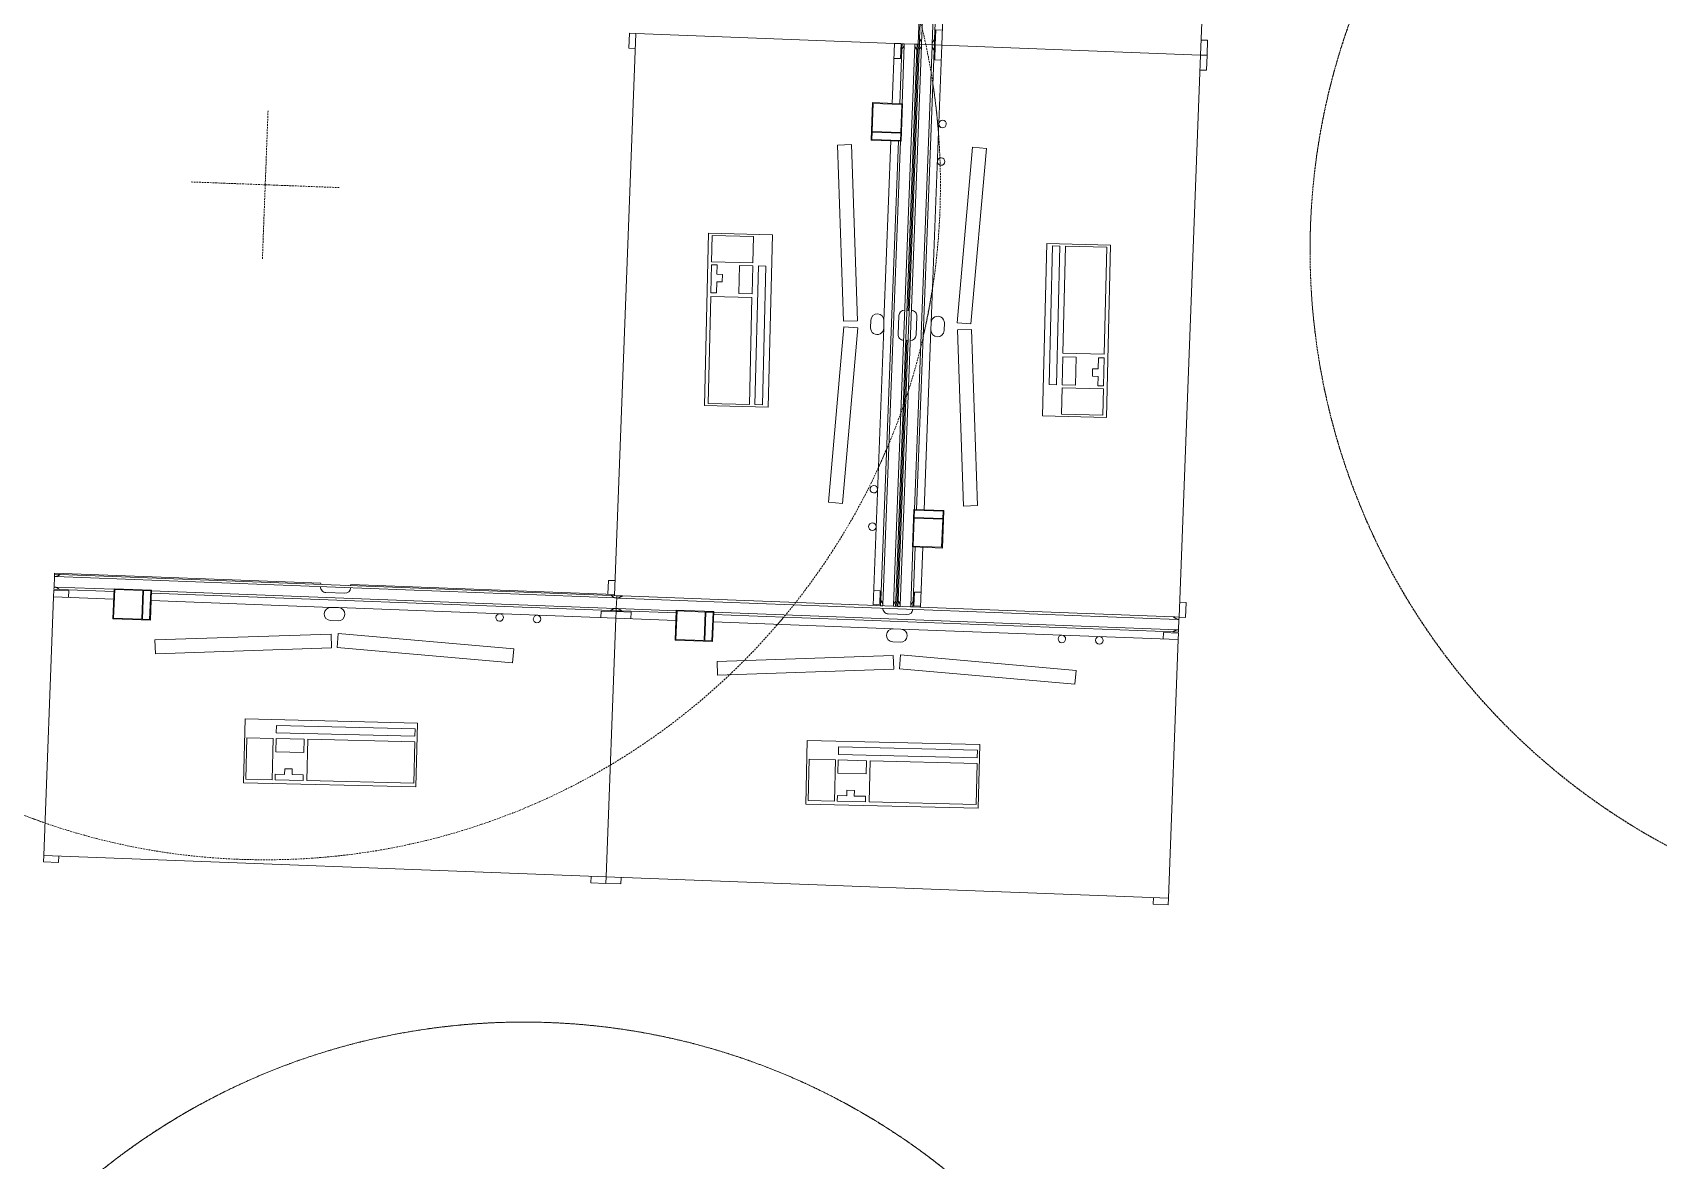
# Model space of a CAD drawing. Header units: millimetres. Extents: x 17567 to 83301, y -4294 to 56331.
# Drawn here: x 20109 to 24444, y 29140 to 32148 of the extents above; entities that cross this region are included whole.
import ezdxf

# ---------------------------------------------------------------- set-up
doc = ezdxf.new("R2010")
doc.units = ezdxf.units.MM
doc.header["$MEASUREMENT"] = 0
doc.linetypes.add('Hidden', pattern=[7.14375, 4.7625, -2.38125])
for name, color, linetype, lineweight in [('E-ELEC-EQPM', 71, 'Continuous', 13), ('E-ELEC-EQPM-HDLN', 91, 'Hidden', 13), ('I-FURN', 40, 'Continuous', 13), ('Q-SPCQ', 91, 'Continuous', 13)]:
    doc.layers.add(name, color=color, linetype=linetype, lineweight=lineweight)

# ---------------------------------------------------------------- blocks, each defined once
blk = doc.blocks.new('POWER_DATA_DROPPER - POWER_DATA_DROPPER-V159-GA PLAN - LEVEL 11')
at = {"layer": 'E-ELEC-EQPM-HDLN'}
for q in [(0, 200), (-200, 0), (0, -200), (200, 0)]:
    blk.add_line((0, 0), q, dxfattribs=at)
blk.add_circle((0, 0), 1800, dxfattribs=at)
for start, end in [(135.1493, 137.4157), (43.2008, 44.0795), (16.4307, 41.3263), (150.1574, 208.0486), (6.325, 10.5309), (349.4691, 353.675), (337.5098, 339.3436), (213.9997, 216.1947), (217.2175, 253.13), (321.4935, 322.2989)]:
    blk.add_arc((0, 0), 1800, start, end, dxfattribs=at)
blk = doc.blocks.new('POWER_DATA_DROPPER - POWER_DATA_DROPPER-V160-GA PLAN - LEVEL 11')
at = {"layer": 'E-ELEC-EQPM-HDLN'}
blk.add_circle((0, 0), 1800, dxfattribs=at)
blk.add_arc((0, 0), 1800, 37.426, 235.788, dxfattribs=at)
blk = doc.blocks.new('POWER_DATA_DROPPER - POWER_DATA_DROPPER-V162-GA PLAN - LEVEL 11')
at = {"layer": 'E-ELEC-EQPM-HDLN'}
blk.add_circle((0, 0), 1800, dxfattribs=at)
blk.add_arc((0, 0), 1800, 13.0126, 102.9841, dxfattribs=at)
blk = doc.blocks.new('Workstatio_3 - Workstatio_3-10224214-GA PLAN - LEVEL 11')
at = {"layer": 'I-FURN'}
for p, q in [((4.7, 3.1), (-705.3, 3.1)), ((-705.3, 0), (-705.3, 3.1)), ((-705.3, 0), (-705.3, -6)), ((-705.3, 0), (-690.3, 0)), ((-694.2, 0), (-690.3, 0)), ((-690.3, 0), (779.7, 0)), ((4.7, 3.1), (4.7, 0)), ((104.7, 3.1), (84.7, 3.1)), ((84.7, 0), (84.7, 3.1)), ((794.7, 3.1), (794.7, 0)), ((794.7, -6), (794.7, 0)), ((-705.3, -34), (-705.3, -6)), ((-702.3, -6), (-705.3, -6)), ((-705.3, -34), (-705.3, -40)), ((-705.3, -34), (-702.3, -34)), ((-690.3, -40), (-705.3, -40)), ((-665.3, -42.5), (-705.3, -42.5)), ((-702.3, -6), (791.7, -6)), ((-545.3, -34), (-702.3, -34)), ((-545.1, -40), (-690.3, -40)), ((-665.3, -42.5), (-665.3, -59.9)), ((-445.3, -32.5), (-545.3, -32.5)), ((-545.3, -32.5), (-545.3, -112.5)), ((-543.3, -34.5), (-468.3, -34.5)), ((-543.3, -110.5), (-543.3, -34.5)), ((-468.3, -34.5), (-468.3, -110.5)), ((-466.3, -110.5), (-466.3, -34.5)), ((-466.3, -34.5), (-447.3, -34.5)), ((-461, -34), (-462.5, -34)), ((-447.3, -34.5), (-447.3, -110.5)), ((779.7, -40), (-445.5, -40)), ((-445.3, -112.5), (-445.3, -32.5)), ((791.7, -34), (-445.3, -34)), ((69.7, -21), (19.7, -21)), ((794.7, -42.5), (754.7, -42.5)), ((754.7, -59.9), (754.7, -42.5)), ((779.7, 0), (783.6, 0)), ((779.7, 0), (794.7, 0)), ((794.7, -40), (779.7, -40)), ((794.7, -6), (791.7, -6)), ((791.7, -34), (794.7, -34)), ((794.7, -6), (794.7, -34)), ((794.7, -40), (794.7, -34)), ((794.7, -42.5), (794.7, -59.9)), ((-545.3, -60), (-705.3, -60)), ((-705.3, -60), (-705.3, -750)), ((34.7, -60), (-445.3, -60)), ((54.7, -60), (34.7, -60)), ((794.7, -60), (54.7, -60)), ((794.7, -750), (794.7, -60)), ((-545.3, -112.5), (-445.3, -112.5)), ((-468.3, -110.5), (-543.3, -110.5)), ((-447.3, -110.5), (-466.3, -110.5)), ((34.7, -95), (54.7, -95)), ((56.6, -129), (54.8, -166)), ((526, -152.3), (56.6, -129)), ((37.4, -131), (-431.3, -164.7)), ((-431.3, -164.7), (-428.6, -201.7)), ((-428.6, -201.7), (40.1, -168)), ((37.4, -131), (40.1, -168)), ((54.8, -166), (524.1, -189.4)), ((526, -152.3), (524.1, -189.4)), ((276.9, -359.7), (-183.1, -366.1)), ((-180.7, -536.1), (-183.1, -366.1)), ((276.9, -359.7), (279.2, -529.7)), ((-180.7, -536.1), (279.2, -529.7)), ((-705.3, -750), (794.7, -750)), ((-705.3, -767.5), (-705.3, -750.1)), ((-705.3, -767.5), (-665.3, -767.5)), ((-665.3, -750.1), (-665.3, -767.5)), ((754.7, -767.5), (754.7, -750.1)), ((754.7, -767.5), (794.7, -767.5)), ((794.7, -750.1), (794.7, -767.5))]:
    blk.add_line(p, q, dxfattribs=at)
at = {"layer": 'I-FURN', "flags": 128}
for points in [[(-702.3, -6), (-702.2, -6), (-702.1, -6), (-702, -6), (-701.9, -6), (-701.7, -6), (-701.6, -5.9), (-701.5, -5.9), (-701.2, -5.9), (-701.1, -5.8), (-700.9, -5.8), (-700.7, -5.7), (-700.5, -5.7), (-700.4, -5.6), (-700.1, -5.5), (-699.8, -5.4), (-699.7, -5.4), (-699.5, -5.3), (-699.2, -5.1), (-698.9, -5), (-698.4, -4.8), (-698.1, -4.7), (-698, -4.6), (-697.6, -4.4), (-697.4, -4.3), (-697, -4.1), (-696.6, -3.8), (-696.3, -3.7), (-695.8, -3.4), (-695.2, -3), (-694.8, -2.8), (-694, -2.3), (-693.4, -1.9), (-693, -1.7), (-692.1, -1.2), (-690.3, 0)], [(-690.3, -40), (-692.1, -38.8), (-693, -38.3), (-693.4, -38.1), (-694, -37.7), (-694.8, -37.2), (-695.2, -37), (-695.8, -36.6), (-696.3, -36.3), (-696.6, -36.2), (-697, -35.9), (-697.4, -35.7), (-697.6, -35.6), (-698, -35.4), (-698.1, -35.3), (-698.4, -35.2), (-698.8, -35), (-699, -34.9), (-699.3, -34.8), (-699.5, -34.7), (-699.6, -34.7), (-699.8, -34.6), (-700.1, -34.5), (-700.3, -34.4), (-700.4, -34.4), (-700.6, -34.3), (-700.9, -34.2), (-701.1, -34.2), (-701.2, -34.2), (-701.3, -34.1), (-701.5, -34.1), (-701.7, -34), (-701.8, -34), (-702, -34), (-702, -34), (-702.1, -34), (-702.3, -34)], [(779.7, 0), (781.5, -1.2), (782.4, -1.7), (782.8, -1.9), (783.4, -2.3), (784.2, -2.8), (784.6, -3), (785.2, -3.4), (785.7, -3.7), (786, -3.8), (786.4, -4.1), (786.8, -4.3), (787, -4.4), (787.4, -4.6), (787.5, -4.7), (787.8, -4.8), (788.2, -5), (788.4, -5.1), (788.7, -5.2), (788.9, -5.3), (789, -5.3), (789.2, -5.4), (789.5, -5.5), (789.7, -5.6), (789.8, -5.6), (790, -5.7), (790.3, -5.8), (790.5, -5.8), (790.6, -5.8), (790.7, -5.9), (790.9, -5.9), (791.1, -6), (791.2, -6), (791.4, -6), (791.4, -6), (791.6, -6), (791.7, -6)], [(791.7, -34), (791.6, -34), (791.5, -34), (791.4, -34), (791.3, -34), (791.1, -34), (791, -34.1), (790.9, -34.1), (790.6, -34.1), (790.5, -34.2), (790.3, -34.2), (790.1, -34.3), (789.9, -34.3), (789.8, -34.4), (789.5, -34.5), (789.2, -34.6), (789.1, -34.6), (788.9, -34.7), (788.6, -34.9), (788.3, -35), (787.8, -35.2), (787.5, -35.3), (787.4, -35.4), (787, -35.6), (786.8, -35.7), (786.4, -35.9), (786, -36.2), (785.7, -36.3), (785.2, -36.6), (784.6, -37), (784.2, -37.2), (783.4, -37.7), (782.8, -38.1), (782.4, -38.3), (781.5, -38.8), (779.7, -40)]]:
    blk.add_lwpolyline(points, dxfattribs=at)
at = {"layer": 'I-FURN'}
for centre, radius, start, end in [((19.7, -6), 15, 180, 270), ((69.7, -6), 15, 270, 0), ((34.7, -77.5), 17.5, 90, 270), ((54.7, -77.5), 17.5, 270, 90), ((484.7, -70), 10, 0, 180), ((484.7, -70), 10, 180, 360), ((584.7, -70), 10, 0, 180), ((584.7, -70), 10, 180, 360)]:
    blk.add_arc(centre, radius, start, end, dxfattribs=at)
at = {"layer": 'Q-SPCQ'}
for p, q in [((271, -375.1), (-99, -380.2)), ((-99, -380.2), (-98.7, -400.2)), ((271.3, -395.1), (271, -375.1)), ((-176.3, -416.3), (-106.3, -415.3)), ((-176.3, -416.3), (-174.8, -526.3)), ((-106.3, -415.3), (-104.8, -525.3)), ((-98.7, -400.2), (271.3, -395.1)), ((-23.5, -414.2), (-98.5, -415.2)), ((-98.5, -415.2), (-98, -450.2)), ((-23, -449.2), (-23.5, -414.2)), ((-13.5, -414), (271.5, -410.1)), ((-12, -524), (-13.5, -414)), ((271.5, -410.1), (273, -520.1)), ((-98, -450.2), (-23, -449.2)), ((-97.2, -510.2), (-72.2, -509.8)), ((-97, -525.2), (-97.2, -510.2)), ((-72.4, -494.8), (-52.4, -494.6)), ((-72.2, -509.8), (-72.4, -494.8)), ((-52.4, -494.6), (-52.2, -509.6)), ((-52.2, -509.6), (-22.2, -509.2)), ((-22.2, -509.2), (-22, -524.2)), ((273, -520.1), (-12, -524)), ((-104.8, -525.3), (-174.8, -526.3)), ((-22, -524.2), (-97, -525.2))]:
    blk.add_line(p, q, dxfattribs=at)
blk = doc.blocks.new('Workstatio_3 - Workstatio_3-V213-GA PLAN - LEVEL 11')
at = {"layer": 'I-FURN'}
for p, q in [((4.7, 3.1), (-705.3, 3.1)), ((-705.3, 0), (-705.3, -6)), ((-705.3, 0), (-690.3, 0)), ((-694.2, 0), (-690.3, 0)), ((-690.3, 0), (779.7, 0)), ((4.7, 3.1), (4.7, 0)), ((794.7, 3.1), (84.7, 3.1)), ((84.7, 0), (84.7, 3.1)), ((794.7, 3.1), (794.7, 0)), ((794.7, -6), (794.7, 0)), ((-702.3, -6), (-705.3, -6)), ((-705.3, -34), (-705.3, -40)), ((-705.3, -34), (-702.3, -34)), ((-690.3, -40), (-705.3, -40)), ((-702.3, -6), (791.7, -6)), ((-545.3, -34), (-702.3, -34)), ((-665.3, -42.5), (-702.3, -42.5)), ((-545.1, -40), (-690.3, -40)), ((-665.3, -42.5), (-665.3, -59.9)), ((-445.3, -32.5), (-545.3, -32.5)), ((-545.3, -32.5), (-545.3, -112.5)), ((-543.3, -34.5), (-468.3, -34.5)), ((-543.3, -110.5), (-543.3, -34.5)), ((-468.3, -34.5), (-468.3, -110.5)), ((-466.3, -110.5), (-466.3, -34.5)), ((-466.3, -34.5), (-447.3, -34.5)), ((-461, -34), (-462.5, -34)), ((-447.3, -34.5), (-447.3, -110.5)), ((779.7, -40), (-445.5, -40)), ((-445.3, -112.5), (-445.3, -32.5)), ((791.7, -34), (-445.3, -34)), ((69.7, -21), (19.7, -21)), ((794.7, -42.5), (754.7, -42.5)), ((754.7, -59.9), (754.7, -42.5)), ((779.7, 0), (783.6, 0)), ((779.7, 0), (794.7, 0)), ((794.7, -40), (779.7, -40)), ((794.7, -6), (791.7, -6)), ((791.7, -34), (794.7, -34)), ((794.7, -6), (794.7, -34)), ((794.7, -40), (794.7, -34)), ((794.7, -42.5), (794.7, -59.9)), ((-545.3, -60), (-705.3, -60)), ((34.7, -60), (-445.3, -60)), ((54.7, -60), (34.7, -60)), ((794.7, -60), (54.7, -60)), ((794.7, -750), (794.7, -60)), ((-545.3, -112.5), (-445.3, -112.5)), ((-468.3, -110.5), (-543.3, -110.5)), ((-447.3, -110.5), (-466.3, -110.5)), ((34.7, -95), (54.7, -95)), ((56.6, -129), (54.8, -166)), ((526, -152.3), (56.6, -129)), ((37.4, -131), (-431.3, -164.7)), ((-431.3, -164.7), (-428.6, -201.7)), ((-428.6, -201.7), (40.1, -168)), ((37.4, -131), (40.1, -168)), ((54.8, -166), (524.1, -189.4)), ((526, -152.3), (524.1, -189.4)), ((276.9, -359.7), (-183.1, -366.1)), ((-180.7, -536.1), (-183.1, -366.1)), ((276.9, -359.7), (279.2, -529.7)), ((-180.7, -536.1), (279.2, -529.7)), ((-705.3, -735), (-705.3, -738.9)), ((-705.3, -750), (794.7, -750)), ((-705.3, -767.5), (-705.3, -750.1)), ((-705.3, -767.5), (-665.3, -767.5)), ((-665.3, -750.1), (-665.3, -767.5)), ((754.7, -767.5), (754.7, -750.1)), ((754.7, -767.5), (794.7, -767.5)), ((794.7, -750.1), (794.7, -767.5))]:
    blk.add_line(p, q, dxfattribs=at)
at = {"layer": 'I-FURN', "flags": 128}
for points in [[(-702.3, -6), (-702.2, -6), (-702.1, -6), (-702, -6), (-701.9, -6), (-701.7, -6), (-701.6, -5.9), (-701.5, -5.9), (-701.2, -5.9), (-701.1, -5.8), (-700.9, -5.8), (-700.7, -5.7), (-700.5, -5.7), (-700.4, -5.6), (-700.1, -5.5), (-699.8, -5.4), (-699.7, -5.4), (-699.5, -5.3), (-699.2, -5.1), (-698.9, -5), (-698.4, -4.8), (-698.1, -4.7), (-698, -4.6), (-697.6, -4.4), (-697.4, -4.3), (-697, -4.1), (-696.6, -3.8), (-696.3, -3.7), (-695.8, -3.4), (-695.2, -3), (-694.8, -2.8), (-694, -2.3), (-693.4, -1.9), (-693, -1.7), (-692.1, -1.2), (-690.3, 0)], [(-690.3, -40), (-692.1, -38.8), (-693, -38.3), (-693.4, -38.1), (-694, -37.7), (-694.8, -37.2), (-695.2, -37), (-695.8, -36.6), (-696.3, -36.3), (-696.6, -36.2), (-697, -35.9), (-697.4, -35.7), (-697.6, -35.6), (-698, -35.4), (-698.1, -35.3), (-698.4, -35.2), (-698.8, -35), (-699, -34.9), (-699.3, -34.8), (-699.5, -34.7), (-699.6, -34.7), (-699.8, -34.6), (-700.1, -34.5), (-700.3, -34.4), (-700.4, -34.4), (-700.6, -34.3), (-700.9, -34.2), (-701.1, -34.2), (-701.2, -34.2), (-701.3, -34.1), (-701.5, -34.1), (-701.7, -34), (-701.8, -34), (-702, -34), (-702, -34), (-702.1, -34), (-702.3, -34)], [(779.7, 0), (781.5, -1.2), (782.4, -1.7), (782.8, -1.9), (783.4, -2.3), (784.2, -2.8), (784.6, -3), (785.2, -3.4), (785.7, -3.7), (786, -3.8), (786.4, -4.1), (786.8, -4.3), (787, -4.4), (787.4, -4.6), (787.5, -4.7), (787.8, -4.8), (788.2, -5), (788.4, -5.1), (788.7, -5.2), (788.9, -5.3), (789, -5.3), (789.2, -5.4), (789.5, -5.5), (789.7, -5.6), (789.8, -5.6), (790, -5.7), (790.3, -5.8), (790.5, -5.8), (790.6, -5.8), (790.7, -5.9), (790.9, -5.9), (791.1, -6), (791.2, -6), (791.4, -6), (791.4, -6), (791.6, -6), (791.7, -6)], [(791.7, -34), (791.6, -34), (791.5, -34), (791.4, -34), (791.3, -34), (791.1, -34), (791, -34.1), (790.9, -34.1), (790.6, -34.1), (790.5, -34.2), (790.3, -34.2), (790.1, -34.3), (789.9, -34.3), (789.8, -34.4), (789.5, -34.5), (789.2, -34.6), (789.1, -34.6), (788.9, -34.7), (788.6, -34.9), (788.3, -35), (787.8, -35.2), (787.5, -35.3), (787.4, -35.4), (787, -35.6), (786.8, -35.7), (786.4, -35.9), (786, -36.2), (785.7, -36.3), (785.2, -36.6), (784.6, -37), (784.2, -37.2), (783.4, -37.7), (782.8, -38.1), (782.4, -38.3), (781.5, -38.8), (779.7, -40)]]:
    blk.add_lwpolyline(points, dxfattribs=at)
at = {"layer": 'I-FURN'}
for centre, radius, start, end in [((19.7, -6), 15, 180, 270), ((69.7, -6), 15, 270, 0), ((34.7, -77.5), 17.5, 90, 270), ((54.7, -77.5), 17.5, 270, 90), ((484.7, -70), 10, 0, 180), ((484.7, -70), 10, 180, 360), ((584.7, -70), 10, 0, 180), ((584.7, -70), 10, 180, 360)]:
    blk.add_arc(centre, radius, start, end, dxfattribs=at)
at = {"layer": 'Q-SPCQ'}
for p, q in [((271, -375.1), (-99, -380.2)), ((-99, -380.2), (-98.7, -400.2)), ((271.3, -395.1), (271, -375.1)), ((-176.3, -416.3), (-106.3, -415.3)), ((-176.3, -416.3), (-174.8, -526.3)), ((-106.3, -415.3), (-104.8, -525.3)), ((-98.7, -400.2), (271.3, -395.1)), ((-23.5, -414.2), (-98.5, -415.2)), ((-98.5, -415.2), (-98, -450.2)), ((-23, -449.2), (-23.5, -414.2)), ((-13.5, -414), (271.5, -410.1)), ((-12, -524), (-13.5, -414)), ((271.5, -410.1), (273, -520.1)), ((-98, -450.2), (-23, -449.2)), ((-97.2, -510.2), (-72.2, -509.8)), ((-97, -525.2), (-97.2, -510.2)), ((-72.4, -494.8), (-52.4, -494.6)), ((-72.2, -509.8), (-72.4, -494.8)), ((-52.4, -494.6), (-52.2, -509.6)), ((-52.2, -509.6), (-22.2, -509.2)), ((-22.2, -509.2), (-22, -524.2)), ((273, -520.1), (-12, -524)), ((-104.8, -525.3), (-174.8, -526.3)), ((-22, -524.2), (-97, -525.2))]:
    blk.add_line(p, q, dxfattribs=at)
blk = doc.blocks.new('Workstatio_3 - Workstatio_3-V214-GA PLAN - LEVEL 11')
at = {"layer": 'I-FURN'}
for p, q in [((4.7, 3.1), (-705.3, 3.1)), ((-705.3, 0), (-705.3, 3.1)), ((-705.3, 0), (-690.3, 0)), ((-694.2, 0), (-690.3, 0)), ((-690.3, 0), (779.7, 0)), ((4.7, 3.1), (4.7, 0)), ((794.7, 3.1), (84.7, 3.1)), ((84.7, 0), (84.7, 3.1)), ((-705.3, 0), (-705.3, -6)), ((-705.3, -34), (-705.3, -6)), ((-702.3, -6), (-705.3, -6)), ((-705.3, -34), (-705.3, -40)), ((-705.3, -34), (-702.3, -34)), ((-690.3, -40), (-705.3, -40)), ((-665.3, -42.5), (-705.3, -42.5)), ((-705.3, -59.9), (-705.3, -42.5)), ((-702.3, -6), (791.7, -6)), ((-545.3, -34), (-702.3, -34)), ((-545.1, -40), (-690.3, -40)), ((-665.3, -42.5), (-665.3, -59.9)), ((-445.3, -32.5), (-545.3, -32.5)), ((-545.3, -32.5), (-545.3, -112.5)), ((-543.3, -34.5), (-468.3, -34.5)), ((-543.3, -110.5), (-543.3, -34.5)), ((-468.3, -34.5), (-468.3, -110.5)), ((-466.3, -110.5), (-466.3, -34.5)), ((-466.3, -34.5), (-447.3, -34.5)), ((-461, -34), (-462.5, -34)), ((-447.3, -34.5), (-447.3, -110.5)), ((779.7, -40), (-445.5, -40)), ((-445.3, -112.5), (-445.3, -32.5)), ((791.7, -34), (-445.3, -34)), ((69.7, -21), (19.7, -21)), ((791.7, -42.5), (754.7, -42.5)), ((754.7, -59.9), (754.7, -42.5)), ((779.7, 0), (783.6, 0)), ((779.7, 0), (794.7, 0)), ((794.7, -40), (779.7, -40)), ((794.7, -6), (791.7, -6)), ((791.7, -34), (794.7, -34)), ((794.7, -6), (794.7, 0)), ((794.7, -40), (794.7, -34)), ((-545.3, -60), (-705.3, -60)), ((-705.3, -60), (-705.3, -750)), ((34.7, -60), (-445.3, -60)), ((54.7, -60), (34.7, -60)), ((794.7, -60), (54.7, -60)), ((-545.3, -112.5), (-445.3, -112.5)), ((-468.3, -110.5), (-543.3, -110.5)), ((-447.3, -110.5), (-466.3, -110.5)), ((34.7, -95), (54.7, -95)), ((56.6, -129), (54.8, -166)), ((526, -152.3), (56.6, -129)), ((37.4, -131), (-431.3, -164.7)), ((-431.3, -164.7), (-428.6, -201.7)), ((-428.6, -201.7), (40.1, -168)), ((37.4, -131), (40.1, -168)), ((54.8, -166), (524.1, -189.4)), ((526, -152.3), (524.1, -189.4)), ((276.9, -359.7), (-183.1, -366.1)), ((-180.7, -536.1), (-183.1, -366.1)), ((276.9, -359.7), (279.2, -529.7)), ((-180.7, -536.1), (279.2, -529.7)), ((794.7, -732.7), (794.7, -728.8)), ((-705.3, -750), (794.7, -750)), ((-705.3, -767.5), (-705.3, -750.1)), ((-705.3, -767.5), (-665.3, -767.5)), ((-665.3, -750.1), (-665.3, -767.5)), ((754.7, -767.5), (754.7, -750.1)), ((754.7, -767.5), (791.7, -767.5))]:
    blk.add_line(p, q, dxfattribs=at)
at = {"layer": 'I-FURN', "flags": 128}
for points in [[(-702.3, -6), (-702.2, -6), (-702.1, -6), (-702, -6), (-701.9, -6), (-701.7, -6), (-701.6, -5.9), (-701.5, -5.9), (-701.2, -5.9), (-701.1, -5.8), (-700.9, -5.8), (-700.7, -5.7), (-700.5, -5.7), (-700.4, -5.6), (-700.1, -5.5), (-699.8, -5.4), (-699.7, -5.4), (-699.5, -5.3), (-699.2, -5.1), (-698.9, -5), (-698.4, -4.8), (-698.1, -4.7), (-698, -4.6), (-697.6, -4.4), (-697.4, -4.3), (-697, -4.1), (-696.6, -3.8), (-696.3, -3.7), (-695.8, -3.4), (-695.2, -3), (-694.8, -2.8), (-694, -2.3), (-693.4, -1.9), (-693, -1.7), (-692.1, -1.2), (-690.3, 0)], [(-690.3, -40), (-692.1, -38.8), (-693, -38.3), (-693.4, -38.1), (-694, -37.7), (-694.8, -37.2), (-695.2, -37), (-695.8, -36.6), (-696.3, -36.3), (-696.6, -36.2), (-697, -35.9), (-697.4, -35.7), (-697.6, -35.6), (-698, -35.4), (-698.1, -35.3), (-698.4, -35.2), (-698.8, -35), (-699, -34.9), (-699.3, -34.8), (-699.5, -34.7), (-699.6, -34.7), (-699.8, -34.6), (-700.1, -34.5), (-700.3, -34.4), (-700.4, -34.4), (-700.6, -34.3), (-700.9, -34.2), (-701.1, -34.2), (-701.2, -34.2), (-701.3, -34.1), (-701.5, -34.1), (-701.7, -34), (-701.8, -34), (-702, -34), (-702, -34), (-702.1, -34), (-702.3, -34)], [(779.7, 0), (781.5, -1.2), (782.4, -1.7), (782.8, -1.9), (783.4, -2.3), (784.2, -2.8), (784.6, -3), (785.2, -3.4), (785.7, -3.7), (786, -3.8), (786.4, -4.1), (786.8, -4.3), (787, -4.4), (787.4, -4.6), (787.5, -4.7), (787.8, -4.8), (788.2, -5), (788.4, -5.1), (788.7, -5.2), (788.9, -5.3), (789, -5.3), (789.2, -5.4), (789.5, -5.5), (789.7, -5.6), (789.8, -5.6), (790, -5.7), (790.3, -5.8), (790.5, -5.8), (790.6, -5.8), (790.7, -5.9), (790.9, -5.9), (791.1, -6), (791.2, -6), (791.4, -6), (791.4, -6), (791.6, -6), (791.7, -6)], [(791.7, -34), (791.6, -34), (791.5, -34), (791.4, -34), (791.3, -34), (791.1, -34), (791, -34.1), (790.9, -34.1), (790.6, -34.1), (790.5, -34.2), (790.3, -34.2), (790.1, -34.3), (789.9, -34.3), (789.8, -34.4), (789.5, -34.5), (789.2, -34.6), (789.1, -34.6), (788.9, -34.7), (788.6, -34.9), (788.3, -35), (787.8, -35.2), (787.5, -35.3), (787.4, -35.4), (787, -35.6), (786.8, -35.7), (786.4, -35.9), (786, -36.2), (785.7, -36.3), (785.2, -36.6), (784.6, -37), (784.2, -37.2), (783.4, -37.7), (782.8, -38.1), (782.4, -38.3), (781.5, -38.8), (779.7, -40)]]:
    blk.add_lwpolyline(points, dxfattribs=at)
at = {"layer": 'I-FURN'}
for centre, radius, start, end in [((19.7, -6), 15, 180, 270), ((69.7, -6), 15, 270, 0), ((34.7, -77.5), 17.5, 90, 270), ((54.7, -77.5), 17.5, 270, 90), ((484.7, -70), 10, 0, 180), ((484.7, -70), 10, 180, 360), ((584.7, -70), 10, 0, 180), ((584.7, -70), 10, 180, 360)]:
    blk.add_arc(centre, radius, start, end, dxfattribs=at)
at = {"layer": 'Q-SPCQ'}
for p, q in [((271, -375.1), (-99, -380.2)), ((-99, -380.2), (-98.7, -400.2)), ((271.3, -395.1), (271, -375.1)), ((-176.3, -416.3), (-106.3, -415.3)), ((-176.3, -416.3), (-174.8, -526.3)), ((-106.3, -415.3), (-104.8, -525.3)), ((-98.7, -400.2), (271.3, -395.1)), ((-23.5, -414.2), (-98.5, -415.2)), ((-98.5, -415.2), (-98, -450.2)), ((-23, -449.2), (-23.5, -414.2)), ((-13.5, -414), (271.5, -410.1)), ((-12, -524), (-13.5, -414)), ((271.5, -410.1), (273, -520.1)), ((-98, -450.2), (-23, -449.2)), ((-97.2, -510.2), (-72.2, -509.8)), ((-97, -525.2), (-97.2, -510.2)), ((-72.4, -494.8), (-52.4, -494.6)), ((-72.2, -509.8), (-72.4, -494.8)), ((-52.4, -494.6), (-52.2, -509.6)), ((-52.2, -509.6), (-22.2, -509.2)), ((-22.2, -509.2), (-22, -524.2)), ((273, -520.1), (-12, -524)), ((-104.8, -525.3), (-174.8, -526.3)), ((-22, -524.2), (-97, -525.2))]:
    blk.add_line(p, q, dxfattribs=at)
blk = doc.blocks.new('Workstatio_3 - Workstatio_3-V215-GA PLAN - LEVEL 11')
at = {"layer": 'I-FURN'}
for p, q in [((-705.3, 0), (-705.3, -6)), ((-705.3, 0), (-690.3, 0)), ((-690.3, 0), (779.7, 0)), ((-1.5, 3.1), (-21.5, 3.1)), ((4.7, 3.1), (4.7, 0)), ((104.7, 3.1), (84.7, 3.1)), ((794.7, -6), (794.7, 0)), ((-705.3, -34), (-705.3, -6)), ((-702.3, -6), (-705.3, -6)), ((-705.3, -34), (-705.3, -40)), ((-705.3, -34), (-702.3, -34)), ((-690.3, -40), (-705.3, -40)), ((-665.3, -42.5), (-705.3, -42.5)), ((-702.3, -6), (791.7, -6)), ((-545.3, -34), (-702.3, -34)), ((-545.1, -40), (-690.3, -40)), ((-665.3, -42.5), (-665.3, -59.9)), ((-445.3, -32.5), (-545.3, -32.5)), ((-545.3, -32.5), (-545.3, -112.5)), ((-543.3, -34.5), (-468.3, -34.5)), ((-543.3, -110.5), (-543.3, -34.5)), ((-468.3, -34.5), (-468.3, -110.5)), ((-466.3, -110.5), (-466.3, -34.5)), ((-466.3, -34.5), (-447.3, -34.5)), ((-461, -34), (-462.5, -34)), ((-447.3, -34.5), (-447.3, -110.5)), ((779.7, -40), (-445.5, -40)), ((-445.3, -112.5), (-445.3, -32.5)), ((791.7, -34), (-445.3, -34)), ((69.7, -21), (19.7, -21)), ((794.7, -42.5), (754.7, -42.5)), ((754.7, -59.9), (754.7, -42.5)), ((779.7, 0), (794.7, 0)), ((794.7, -40), (779.7, -40)), ((794.7, -6), (791.7, -6)), ((791.7, -34), (794.7, -34)), ((794.7, -6), (794.7, -34)), ((794.7, -40), (794.7, -34)), ((794.7, -42.5), (794.7, -59.9)), ((-545.3, -60), (-705.3, -60)), ((-705.3, -60), (-705.3, -750)), ((34.7, -60), (-445.3, -60)), ((54.7, -60), (34.7, -60)), ((794.7, -60), (54.7, -60)), ((794.7, -750), (794.7, -60)), ((-545.3, -112.5), (-445.3, -112.5)), ((-468.3, -110.5), (-543.3, -110.5)), ((-447.3, -110.5), (-466.3, -110.5)), ((34.7, -95), (54.7, -95)), ((56.6, -129), (54.8, -166)), ((526, -152.3), (56.6, -129)), ((37.4, -131), (-431.3, -164.7)), ((-431.3, -164.7), (-428.6, -201.7)), ((-428.6, -201.7), (40.1, -168)), ((37.4, -131), (40.1, -168)), ((54.8, -166), (524.1, -189.4)), ((526, -152.3), (524.1, -189.4)), ((276.9, -359.7), (-183.1, -366.1)), ((-180.7, -536.1), (-183.1, -366.1)), ((276.9, -359.7), (279.2, -529.7)), ((-180.7, -536.1), (279.2, -529.7)), ((-705.3, -750), (794.7, -750)), ((-705.3, -767.5), (-705.3, -750.1)), ((-705.3, -767.5), (-665.3, -767.5)), ((-665.3, -750.1), (-665.3, -767.5)), ((754.7, -767.5), (754.7, -750.1)), ((754.7, -767.5), (794.7, -767.5)), ((794.7, -750.1), (794.7, -767.5))]:
    blk.add_line(p, q, dxfattribs=at)
at = {"layer": 'I-FURN', "flags": 128}
for points in [[(-702.3, -6), (-702.2, -6), (-702.1, -6), (-702, -6), (-701.9, -6), (-701.7, -6), (-701.6, -5.9), (-701.5, -5.9), (-701.2, -5.9), (-701.1, -5.8), (-700.9, -5.8), (-700.7, -5.7), (-700.5, -5.7), (-700.4, -5.6), (-700.1, -5.5), (-699.8, -5.4), (-699.7, -5.4), (-699.5, -5.3), (-699.2, -5.1), (-698.9, -5), (-698.4, -4.8), (-698.1, -4.7), (-698, -4.6), (-697.6, -4.4), (-697.4, -4.3), (-697, -4.1), (-696.6, -3.8), (-696.3, -3.7), (-695.8, -3.4), (-695.2, -3), (-694.8, -2.8), (-694, -2.3), (-693.4, -1.9), (-693, -1.7), (-692.1, -1.2), (-690.3, 0)], [(-690.3, -40), (-692.1, -38.8), (-693, -38.3), (-693.4, -38.1), (-694, -37.7), (-694.8, -37.2), (-695.2, -37), (-695.8, -36.6), (-696.3, -36.3), (-696.6, -36.2), (-697, -35.9), (-697.4, -35.7), (-697.6, -35.6), (-698, -35.4), (-698.1, -35.3), (-698.4, -35.2), (-698.8, -35), (-699, -34.9), (-699.3, -34.8), (-699.5, -34.7), (-699.6, -34.7), (-699.8, -34.6), (-700.1, -34.5), (-700.3, -34.4), (-700.4, -34.4), (-700.6, -34.3), (-700.9, -34.2), (-701.1, -34.2), (-701.2, -34.2), (-701.3, -34.1), (-701.5, -34.1), (-701.7, -34), (-701.8, -34), (-702, -34), (-702, -34), (-702.1, -34), (-702.3, -34)], [(779.7, 0), (781.5, -1.2), (782.4, -1.7), (782.8, -1.9), (783.4, -2.3), (784.2, -2.8), (784.6, -3), (785.2, -3.4), (785.7, -3.7), (786, -3.8), (786.4, -4.1), (786.8, -4.3), (787, -4.4), (787.4, -4.6), (787.5, -4.7), (787.8, -4.8), (788.2, -5), (788.4, -5.1), (788.7, -5.2), (788.9, -5.3), (789, -5.3), (789.2, -5.4), (789.5, -5.5), (789.7, -5.6), (789.8, -5.6), (790, -5.7), (790.3, -5.8), (790.5, -5.8), (790.6, -5.8), (790.7, -5.9), (790.9, -5.9), (791.1, -6), (791.2, -6), (791.4, -6), (791.4, -6), (791.6, -6), (791.7, -6)], [(791.7, -34), (791.6, -34), (791.5, -34), (791.4, -34), (791.3, -34), (791.1, -34), (791, -34.1), (790.9, -34.1), (790.6, -34.1), (790.5, -34.2), (790.3, -34.2), (790.1, -34.3), (789.9, -34.3), (789.8, -34.4), (789.5, -34.5), (789.2, -34.6), (789.1, -34.6), (788.9, -34.7), (788.6, -34.9), (788.3, -35), (787.8, -35.2), (787.5, -35.3), (787.4, -35.4), (787, -35.6), (786.8, -35.7), (786.4, -35.9), (786, -36.2), (785.7, -36.3), (785.2, -36.6), (784.6, -37), (784.2, -37.2), (783.4, -37.7), (782.8, -38.1), (782.4, -38.3), (781.5, -38.8), (779.7, -40)]]:
    blk.add_lwpolyline(points, dxfattribs=at)
at = {"layer": 'I-FURN'}
for centre, radius, start, end in [((19.7, -6), 15, 180, 270), ((69.7, -6), 15, 270, 0), ((34.7, -77.5), 17.5, 90, 270), ((54.7, -77.5), 17.5, 270, 90), ((484.7, -70), 10, 0, 180), ((484.7, -70), 10, 180, 360), ((584.7, -70), 10, 0, 180), ((584.7, -70), 10, 180, 360)]:
    blk.add_arc(centre, radius, start, end, dxfattribs=at)
at = {"layer": 'Q-SPCQ'}
for p, q in [((271, -375.1), (-99, -380.2)), ((-99, -380.2), (-98.7, -400.2)), ((271.3, -395.1), (271, -375.1)), ((-176.3, -416.3), (-106.3, -415.3)), ((-176.3, -416.3), (-174.8, -526.3)), ((-106.3, -415.3), (-104.8, -525.3)), ((-98.7, -400.2), (271.3, -395.1)), ((-23.5, -414.2), (-98.5, -415.2)), ((-98.5, -415.2), (-98, -450.2)), ((-23, -449.2), (-23.5, -414.2)), ((-13.5, -414), (271.5, -410.1)), ((-12, -524), (-13.5, -414)), ((271.5, -410.1), (273, -520.1)), ((-98, -450.2), (-23, -449.2)), ((-97.2, -510.2), (-72.2, -509.8)), ((-97, -525.2), (-97.2, -510.2)), ((-72.4, -494.8), (-52.4, -494.6)), ((-72.2, -509.8), (-72.4, -494.8)), ((-52.4, -494.6), (-52.2, -509.6)), ((-52.2, -509.6), (-22.2, -509.2)), ((-22.2, -509.2), (-22, -524.2)), ((273, -520.1), (-12, -524)), ((-104.8, -525.3), (-174.8, -526.3)), ((-22, -524.2), (-97, -525.2))]:
    blk.add_line(p, q, dxfattribs=at)
blk = doc.blocks.new('Workstatio_3 - Workstatio_3-V313-GA PLAN - LEVEL 11')
at = {"layer": 'I-FURN'}
for p, q in [((4.7, 3.1), (-705.3, 3.1)), ((-705.3, 0), (-705.3, 3.1)), ((-705.3, 0), (-705.3, -6)), ((-705.3, 0), (-690.3, 0)), ((-694.2, 0), (-690.3, 0)), ((-690.3, 0), (779.7, 0)), ((4.7, 3.1), (4.7, 0)), ((788.5, 3.1), (84.7, 3.1)), ((84.7, 0), (84.7, 3.1)), ((794.7, -6), (794.7, 0)), ((-705.3, -34), (-705.3, -6)), ((-702.3, -6), (-705.3, -6)), ((-705.3, -34), (-705.3, -40)), ((-705.3, -34), (-702.3, -34)), ((-690.3, -40), (-705.3, -40)), ((-665.3, -42.5), (-705.3, -42.5)), ((-705.3, -59.9), (-705.3, -42.5)), ((-702.3, -6), (791.7, -6)), ((-545.3, -34), (-702.3, -34)), ((-545.1, -40), (-690.3, -40)), ((-665.3, -42.5), (-665.3, -59.9)), ((-445.3, -32.5), (-545.3, -32.5)), ((-545.3, -32.5), (-545.3, -112.5)), ((-543.3, -34.5), (-468.3, -34.5)), ((-543.3, -110.5), (-543.3, -34.5)), ((-468.3, -34.5), (-468.3, -110.5)), ((-466.3, -110.5), (-466.3, -34.5)), ((-466.3, -34.5), (-447.3, -34.5)), ((-461, -34), (-462.5, -34)), ((-447.3, -34.5), (-447.3, -110.5)), ((779.7, -40), (-445.5, -40)), ((-445.3, -112.5), (-445.3, -32.5)), ((791.7, -34), (-445.3, -34)), ((69.7, -21), (19.7, -21)), ((794.7, -42.5), (754.7, -42.5)), ((754.7, -59.9), (754.7, -42.5)), ((779.7, 0), (783.6, 0)), ((779.7, 0), (794.7, 0)), ((794.7, -40), (779.7, -40)), ((794.7, -6), (791.7, -6)), ((791.7, -34), (794.7, -34)), ((794.7, -6), (794.7, -34)), ((794.7, -40), (794.7, -34)), ((794.7, -42.5), (794.7, -59.9)), ((-545.3, -60), (-705.3, -60)), ((-705.3, -60), (-705.3, -750)), ((34.7, -60), (-445.3, -60)), ((54.7, -60), (34.7, -60)), ((794.7, -60), (54.7, -60)), ((794.7, -750), (794.7, -60)), ((-545.3, -112.5), (-445.3, -112.5)), ((-468.3, -110.5), (-543.3, -110.5)), ((-447.3, -110.5), (-466.3, -110.5)), ((34.7, -95), (54.7, -95)), ((56.6, -129), (54.8, -166)), ((526, -152.3), (56.6, -129)), ((37.4, -131), (-431.3, -164.7)), ((-431.3, -164.7), (-428.6, -201.7)), ((-428.6, -201.7), (40.1, -168)), ((37.4, -131), (40.1, -168)), ((54.8, -166), (524.1, -189.4)), ((526, -152.3), (524.1, -189.4)), ((276.9, -359.7), (-183.1, -366.1)), ((-180.7, -536.1), (-183.1, -366.1)), ((276.9, -359.7), (279.2, -529.7)), ((-180.7, -536.1), (279.2, -529.7)), ((-705.3, -750), (794.7, -750)), ((-705.3, -767.5), (-705.3, -750.1)), ((-705.3, -767.5), (-665.3, -767.5)), ((-665.3, -750.1), (-665.3, -767.5)), ((754.7, -767.5), (754.7, -750.1)), ((754.7, -767.5), (794.7, -767.5)), ((794.7, -750.1), (794.7, -767.5))]:
    blk.add_line(p, q, dxfattribs=at)
at = {"layer": 'I-FURN', "flags": 128}
for points in [[(-702.3, -6), (-702.2, -6), (-702.1, -6), (-702, -6), (-701.9, -6), (-701.7, -6), (-701.6, -5.9), (-701.5, -5.9), (-701.2, -5.9), (-701.1, -5.8), (-700.9, -5.8), (-700.7, -5.7), (-700.5, -5.7), (-700.4, -5.6), (-700.1, -5.5), (-699.8, -5.4), (-699.7, -5.4), (-699.5, -5.3), (-699.2, -5.1), (-698.9, -5), (-698.4, -4.8), (-698.1, -4.7), (-698, -4.6), (-697.6, -4.4), (-697.4, -4.3), (-697, -4.1), (-696.6, -3.8), (-696.3, -3.7), (-695.8, -3.4), (-695.2, -3), (-694.8, -2.8), (-694, -2.3), (-693.4, -1.9), (-693, -1.7), (-692.1, -1.2), (-690.3, 0)], [(-690.3, -40), (-692.1, -38.8), (-693, -38.3), (-693.4, -38.1), (-694, -37.7), (-694.8, -37.2), (-695.2, -37), (-695.8, -36.6), (-696.3, -36.3), (-696.6, -36.2), (-697, -35.9), (-697.4, -35.7), (-697.6, -35.6), (-698, -35.4), (-698.1, -35.3), (-698.4, -35.2), (-698.8, -35), (-699, -34.9), (-699.3, -34.8), (-699.5, -34.7), (-699.6, -34.7), (-699.8, -34.6), (-700.1, -34.5), (-700.3, -34.4), (-700.4, -34.4), (-700.6, -34.3), (-700.9, -34.2), (-701.1, -34.2), (-701.2, -34.2), (-701.3, -34.1), (-701.5, -34.1), (-701.7, -34), (-701.8, -34), (-702, -34), (-702, -34), (-702.1, -34), (-702.3, -34)], [(779.7, 0), (781.5, -1.2), (782.4, -1.7), (782.8, -1.9), (783.4, -2.3), (784.2, -2.8), (784.6, -3), (785.2, -3.4), (785.7, -3.7), (786, -3.8), (786.4, -4.1), (786.8, -4.3), (787, -4.4), (787.4, -4.6), (787.5, -4.7), (787.8, -4.8), (788.2, -5), (788.4, -5.1), (788.7, -5.2), (788.9, -5.3), (789, -5.3), (789.2, -5.4), (789.5, -5.5), (789.7, -5.6), (789.8, -5.6), (790, -5.7), (790.3, -5.8), (790.5, -5.8), (790.6, -5.8), (790.7, -5.9), (790.9, -5.9), (791.1, -6), (791.2, -6), (791.4, -6), (791.4, -6), (791.6, -6), (791.7, -6)], [(791.7, -34), (791.6, -34), (791.5, -34), (791.4, -34), (791.3, -34), (791.1, -34), (791, -34.1), (790.9, -34.1), (790.6, -34.1), (790.5, -34.2), (790.3, -34.2), (790.1, -34.3), (789.9, -34.3), (789.8, -34.4), (789.5, -34.5), (789.2, -34.6), (789.1, -34.6), (788.9, -34.7), (788.6, -34.9), (788.3, -35), (787.8, -35.2), (787.5, -35.3), (787.4, -35.4), (787, -35.6), (786.8, -35.7), (786.4, -35.9), (786, -36.2), (785.7, -36.3), (785.2, -36.6), (784.6, -37), (784.2, -37.2), (783.4, -37.7), (782.8, -38.1), (782.4, -38.3), (781.5, -38.8), (779.7, -40)]]:
    blk.add_lwpolyline(points, dxfattribs=at)
at = {"layer": 'I-FURN'}
for centre, radius, start, end in [((19.7, -6), 15, 180, 270), ((69.7, -6), 15, 270, 0), ((34.7, -77.5), 17.5, 90, 270), ((54.7, -77.5), 17.5, 270, 90), ((484.7, -70), 10, 0, 180), ((484.7, -70), 10, 180, 360), ((584.7, -70), 10, 0, 180), ((584.7, -70), 10, 180, 360)]:
    blk.add_arc(centre, radius, start, end, dxfattribs=at)
at = {"layer": 'Q-SPCQ'}
for p, q in [((271, -375.1), (-99, -380.2)), ((-99, -380.2), (-98.7, -400.2)), ((271.3, -395.1), (271, -375.1)), ((-176.3, -416.3), (-106.3, -415.3)), ((-176.3, -416.3), (-174.8, -526.3)), ((-106.3, -415.3), (-104.8, -525.3)), ((-98.7, -400.2), (271.3, -395.1)), ((-23.5, -414.2), (-98.5, -415.2)), ((-98.5, -415.2), (-98, -450.2)), ((-23, -449.2), (-23.5, -414.2)), ((-13.5, -414), (271.5, -410.1)), ((-12, -524), (-13.5, -414)), ((271.5, -410.1), (273, -520.1)), ((-98, -450.2), (-23, -449.2)), ((-97.2, -510.2), (-72.2, -509.8)), ((-97, -525.2), (-97.2, -510.2)), ((-72.4, -494.8), (-52.4, -494.6)), ((-72.2, -509.8), (-72.4, -494.8)), ((-52.4, -494.6), (-52.2, -509.6)), ((-52.2, -509.6), (-22.2, -509.2)), ((-22.2, -509.2), (-22, -524.2)), ((273, -520.1), (-12, -524)), ((-104.8, -525.3), (-174.8, -526.3)), ((-22, -524.2), (-97, -525.2))]:
    blk.add_line(p, q, dxfattribs=at)

msp = doc.modelspace()

# ---------------------------------------------------------------- block references
at = {"layer": 'E-ELEC-EQPM'}
for name, p, rotation in [('POWER_DATA_DROPPER - POWER_DATA_DROPPER-V160-GA PLAN - LEVEL 11', (25314.8, 31567.2), 67.50698423679589), ('POWER_DATA_DROPPER - POWER_DATA_DROPPER-V159-GA PLAN - LEVEL 11', (20729.4, 31742), 357.816525054261), ('POWER_DATA_DROPPER - POWER_DATA_DROPPER-V162-GA PLAN - LEVEL 11', (21418.4, 27709.2), 29.81652505426066)]:
    msp.add_blockref(name, p, dxfattribs=dict(at, rotation=rotation))
at = {"layer": 'I-FURN'}
for name, p, rotation in [('Workstatio_3 - Workstatio_3-10224214-GA PLAN - LEVEL 11', (22500.1, 32821.3), 87.81652505426106), ('Workstatio_3 - Workstatio_3-V214-GA PLAN - LEVEL 11', (22440.2, 31411.9), 267.8165250542618), ('Workstatio_3 - Workstatio_3-V213-GA PLAN - LEVEL 11', (22442.9, 31322.4), 87.81652505426106), ('Workstatio_3 - Workstatio_3-V313-GA PLAN - LEVEL 11', (20872.5, 30676.4), 357.816525054261), ('Workstatio_3 - Workstatio_3-V215-GA PLAN - LEVEL 11', (22371.4, 30619.3), 357.816525054261)]:
    msp.add_blockref(name, p, dxfattribs=dict(at, rotation=rotation))

doc.saveas('drawing.dxf')
